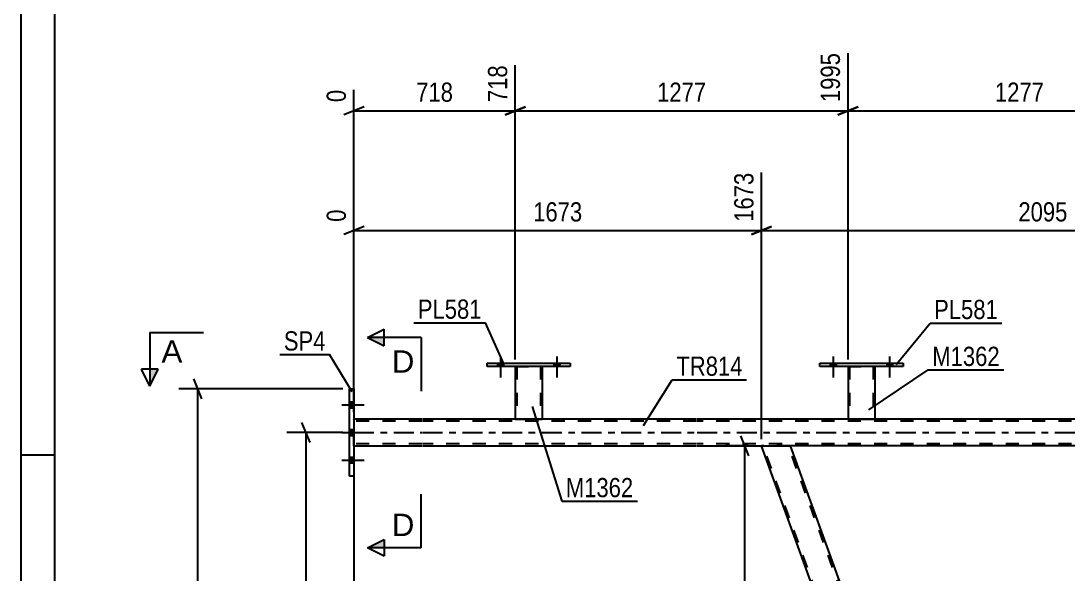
# Model space of a CAD drawing. Header units: millimetres. Extents: x 0 to 841, y 0 to 594.
# Drawn here: x 0 to 155.9, y 429.3 to 511.7 of the extents above; entities that cross this region are included whole.
import ezdxf

# ---------------------------------------------------------------- set-up
doc = ezdxf.new("R2010")
doc.units = ezdxf.units.MM
doc.linetypes.add('DXK_LINE_DOT2', pattern=[3.9198, 1.9599, -1.9599])
doc.linetypes.add('DXK_LINE_DOT3', pattern=[5.9187, 2.979, -0.9799, 0.9799, -0.9799])
doc.styles.add('Arial', font='ARIAL.TTF', dxfattribs={"height": 0.2})
doc.styles.add('Arial Narrow', font='ARIALN.TTF', dxfattribs={"height": 0.2})

# ---------------------------------------------------------------- blocks, each defined once
blk = doc.blocks.new('Unknown-272366259-1135')
at = {"color": 5, "linetype": 'Continuous'}
for p, q in [((0, 594), (0, 0)), ((5, 589), (5, 5)), ((5, 447), (0, 447))]:
    blk.add_line(p, q, dxfattribs=at)
blk = doc.blocks.new('Part-272366259-6733 - 3671')
at = {"color": 2, "linetype": 'Continuous'}
for p, q in [((73.61, 460.24), (73.61, 452.4)), ((77.61, 460.24), (77.61, 452.4)), ((73.61, 452.4), (77.61, 452.4))]:
    blk.add_line(p, q, dxfattribs=at)
at = {"color": 7, "linetype": 'DXK_LINE_DOT2'}
for p, q in [((73.61, 460.24), (77.61, 460.24)), ((73.61, 460.24), (73.61, 460.24)), ((73.61, 460.24), (73.61, 460.24)), ((73.85, 460.24), (73.85, 452.4)), ((77.37, 460.24), (77.37, 452.4)), ((77.61, 460.24), (77.61, 460.24)), ((77.61, 460.24), (77.61, 460.24)), ((77.35, 452.4), (77.31, 452.4)), ((77.31, 452.4), (77.35, 452.4)), ((77.37, 452.4), (77.35, 452.4)), ((77.35, 452.4), (77.37, 452.4))]:
    blk.add_line(p, q, dxfattribs=at)
blk = doc.blocks.new('Part-272366259-3898 - 3671')
at = {"color": 2, "linetype": 'Continuous'}
for p, q in [((59.71, 452.4), (49.59, 452.4)), ((100.58, 452.4), (59.81, 452.4)), ((758.1, 452.4), (100.68, 452.4)), ((49.59, 448.4), (59.71, 448.4)), ((59.81, 448.4), (100.58, 448.4)), ((100.68, 448.4), (110.28, 448.4)), ((194.1, 448.4), (114.54, 448.4))]:
    blk.add_line(p, q, dxfattribs=at)
at = {"color": 7, "linetype": 'DXK_LINE_DOT2'}
for p, q in [((49.59, 448.4), (49.59, 452.4)), ((59.71, 452.08), (49.59, 452.08)), ((100.58, 452.08), (59.81, 452.08)), ((764.02, 452.08), (100.68, 452.08)), ((59.71, 448.72), (49.59, 448.72)), ((100.58, 448.72), (59.81, 448.72)), ((764.02, 448.72), (100.68, 448.72)), ((114.54, 448.4), (110.28, 448.4))]:
    blk.add_line(p, q, dxfattribs=at)
at = {"color": 7, "linetype": 'DXK_LINE_DOT3'}
for p, q in [((49.59, 450.4), (59.71, 450.4)), ((59.81, 450.4), (100.58, 450.4)), ((100.68, 450.4), (764.02, 450.4))]:
    blk.add_line(p, q, dxfattribs=at)
blk = doc.blocks.new('Part-272366259-3727 - 3671')
at = {"color": 2, "linetype": 'Continuous'}
for p, q in [((154.4, 327.18), (110.28, 448.4)), ((110.28, 448.4), (114.54, 448.4)), ((114.54, 448.4), (157.39, 330.65))]:
    blk.add_line(p, q, dxfattribs=at)
at = {"color": 7, "linetype": 'DXK_LINE_DOT2'}
for p, q in [((154.66, 327.18), (110.54, 448.4)), ((158.4, 327.18), (114.28, 448.4)), ((158.66, 327.18), (157.39, 330.65)), ((158.66, 327.18), (154.4, 327.18))]:
    blk.add_line(p, q, dxfattribs=at)
blk = doc.blocks.new('Bolt-272366259-6762 - 3671')
at = {"linetype": 'Continuous'}
for points in [[(120.52, 460.24), (121.4, 460.24), (121.4, 460.72), (120.52, 460.72)], [(128.92, 460.24), (129.8, 460.24), (129.8, 460.72), (128.92, 460.72)]]:
    blk.add_hatch(color=1, dxfattribs=at).paths.add_polyline_path(points)
at = {"color": 1, "linetype": 'Continuous'}
for p, q in [((120.96, 461.72), (120.96, 458.6)), ((129.36, 461.72), (129.36, 458.6)), ((120.52, 460.72), (120.52, 460.24)), ((121.4, 460.72), (121.4, 460.24)), ((128.92, 460.72), (128.92, 460.24)), ((129.8, 460.72), (129.8, 460.24))]:
    blk.add_line(p, q, dxfattribs=at)
blk = doc.blocks.new('Part-272366259-3738 - 3671')
at = {"color": 2, "linetype": 'Continuous'}
for p, q in [((48.95, 456.9), (49.59, 456.9)), ((48.95, 443.9), (48.95, 456.9)), ((49.59, 456.9), (49.59, 443.9)), ((49.59, 443.9), (48.95, 443.9))]:
    blk.add_line(p, q, dxfattribs=at)
blk = doc.blocks.new('Bolt-272366259-3834 - 3671')
at = {"linetype": 'Continuous'}
for points in [[(49.59, 454.06), (49.59, 454.94), (48.95, 454.94), (48.95, 454.06)], [(49.59, 454.06), (49.59, 454.94), (48.95, 454.94), (48.95, 454.06)], [(49.59, 454.06), (49.59, 454.94), (48.95, 454.94), (48.95, 454.06)], [(49.59, 449.96), (49.59, 450.84), (48.95, 450.84), (48.95, 449.96)], [(49.59, 449.96), (49.59, 450.84), (48.95, 450.84), (48.95, 449.96)], [(49.59, 445.86), (49.59, 446.74), (48.95, 446.74), (48.95, 445.86)], [(49.59, 445.86), (49.59, 446.74), (48.95, 446.74), (48.95, 445.86)], [(49.59, 445.86), (49.59, 446.74), (48.95, 446.74), (48.95, 445.86)]]:
    blk.add_hatch(color=1, dxfattribs=at).paths.add_polyline_path(points)
at = {"color": 1, "linetype": 'Continuous'}
for p, q in [((47.79, 454.5), (51.11, 454.5)), ((47.79, 454.5), (51.11, 454.5)), ((47.79, 454.5), (51.11, 454.5)), ((48.95, 454.94), (49.59, 454.94)), ((48.95, 454.94), (49.59, 454.94)), ((48.95, 454.94), (49.59, 454.94)), ((48.95, 454.06), (49.59, 454.06)), ((48.95, 454.06), (49.59, 454.06)), ((48.95, 454.06), (49.59, 454.06)), ((48.95, 450.84), (49.59, 450.84)), ((48.95, 450.84), (49.59, 450.84)), ((47.79, 450.4), (51.11, 450.4)), ((47.79, 450.4), (51.11, 450.4)), ((48.95, 449.96), (49.59, 449.96)), ((48.95, 449.96), (49.59, 449.96)), ((47.79, 446.3), (51.11, 446.3)), ((47.79, 446.3), (51.11, 446.3)), ((47.79, 446.3), (51.11, 446.3)), ((48.95, 446.74), (49.59, 446.74)), ((48.95, 446.74), (49.59, 446.74)), ((48.95, 446.74), (49.59, 446.74)), ((48.95, 445.86), (49.59, 445.86)), ((48.95, 445.86), (49.59, 445.86)), ((48.95, 445.86), (49.59, 445.86))]:
    blk.add_line(p, q, dxfattribs=at)
blk = doc.blocks.new('Bolt-272366259-6764 - 3671')
at = {"linetype": 'Continuous'}
for points in [[(70.97, 460.24), (71.85, 460.24), (71.85, 460.72), (70.97, 460.72)], [(79.37, 460.24), (80.25, 460.24), (80.25, 460.72), (79.37, 460.72)]]:
    blk.add_hatch(color=1, dxfattribs=at).paths.add_polyline_path(points)
at = {"color": 1, "linetype": 'Continuous'}
for p, q in [((71.41, 461.72), (71.41, 458.6)), ((79.81, 461.72), (79.81, 458.6)), ((70.97, 460.72), (70.97, 460.24)), ((71.85, 460.72), (71.85, 460.24)), ((79.37, 460.72), (79.37, 460.24)), ((80.25, 460.72), (80.25, 460.24))]:
    blk.add_line(p, q, dxfattribs=at)
blk = doc.blocks.new('Part-272366259-6731 - 3671')
at = {"color": 2, "linetype": 'Continuous'}
for p, q in [((123.16, 460.24), (123.16, 452.4)), ((127.16, 460.24), (127.16, 452.4)), ((123.16, 452.4), (127.16, 452.4))]:
    blk.add_line(p, q, dxfattribs=at)
at = {"color": 7, "linetype": 'DXK_LINE_DOT2'}
for p, q in [((123.16, 460.24), (127.16, 460.24)), ((123.16, 460.24), (123.16, 460.24)), ((123.16, 460.24), (123.16, 460.24)), ((123.4, 460.24), (123.4, 452.4)), ((126.92, 460.24), (126.92, 452.4)), ((127.16, 460.24), (127.16, 460.24)), ((127.16, 460.24), (127.16, 460.24)), ((126.9, 452.4), (126.86, 452.4)), ((126.86, 452.4), (126.9, 452.4)), ((126.92, 452.4), (126.9, 452.4)), ((126.9, 452.4), (126.92, 452.4))]:
    blk.add_line(p, q, dxfattribs=at)
blk = doc.blocks.new('Part-272366259-6732 - 3671')
at = {"color": 2, "linetype": 'Continuous'}
for p, q in [((118.96, 460.24), (118.96, 460.72)), ((118.96, 460.72), (131.36, 460.72)), ((131.36, 460.24), (118.96, 460.24)), ((131.36, 460.72), (131.36, 460.24))]:
    blk.add_line(p, q, dxfattribs=at)
blk = doc.blocks.new('Part-272366259-6734 - 3671')
at = {"color": 2, "linetype": 'Continuous'}
for p, q in [((69.41, 460.24), (69.41, 460.72)), ((69.41, 460.72), (81.81, 460.72)), ((81.81, 460.24), (69.41, 460.24)), ((81.81, 460.72), (81.81, 460.24))]:
    blk.add_line(p, q, dxfattribs=at)
blk = doc.blocks.new('Bolt-272366259-6761 - 3671')
at = {"linetype": 'Continuous'}
for points in [[(120.52, 460.24), (121.4, 460.24), (121.4, 460.72), (120.52, 460.72)], [(128.92, 460.24), (129.8, 460.24), (129.8, 460.72), (128.92, 460.72)]]:
    blk.add_hatch(color=1, dxfattribs=at).paths.add_polyline_path(points)
at = {"color": 1, "linetype": 'Continuous'}
for p, q in [((120.96, 461.72), (120.96, 458.6)), ((129.36, 461.72), (129.36, 458.6)), ((120.52, 460.72), (120.52, 460.24)), ((121.4, 460.72), (121.4, 460.24)), ((128.92, 460.72), (128.92, 460.24)), ((129.8, 460.72), (129.8, 460.24))]:
    blk.add_line(p, q, dxfattribs=at)
blk = doc.blocks.new('Bolt-272366259-6763 - 3671')
at = {"linetype": 'Continuous'}
for points in [[(70.97, 460.24), (71.85, 460.24), (71.85, 460.72), (70.97, 460.72)], [(79.37, 460.24), (80.25, 460.24), (80.25, 460.72), (79.37, 460.72)]]:
    blk.add_hatch(color=1, dxfattribs=at).paths.add_polyline_path(points)
at = {"color": 1, "linetype": 'Continuous'}
for p, q in [((71.41, 461.72), (71.41, 458.6)), ((79.81, 461.72), (79.81, 458.6)), ((70.97, 460.72), (70.97, 460.24)), ((71.85, 460.72), (71.85, 460.24)), ((79.37, 460.72), (79.37, 460.24)), ((80.25, 460.72), (80.25, 460.24))]:
    blk.add_line(p, q, dxfattribs=at)
blk = doc.blocks.new('StraightDimension-272366259-4188 - 3671')
at = {"color": 7, "linetype": 'Continuous'}
for p, q in [((108.4, 446.9), (107.2, 449.9)), ((108.31, 448.4), (104.95, 448.4)), ((107.8, 327.18), (107.8, 448.4)), ((107.2, 328.68), (108.4, 325.68)), ((141.92, 327.18), (104.95, 327.18))]:
    blk.add_line(p, q, dxfattribs=at)
at = {"color": 0}
blk.add_wipeout([(107.05, 392.05), (102.85, 392.05), (102.85, 383.53), (107.05, 383.53)], dxfattribs=at)
at = {"color": 3, "style": 'Arial Narrow'}
blk.add_text('3030', height=2.863, rotation=90.0002, dxfattribs=at).set_placement((106.45, 384.13))
blk = doc.blocks.new('StraightDimension-272366259-4623 - 3671')
at = {"color": 7, "linetype": 'Continuous'}
for p, q in [((110.28, 449.4), (110.28, 489.08)), ((194.1, 449.4), (194.1, 489.08)), ((111.78, 481.06), (108.78, 479.86)), ((110.28, 480.46), (194.1, 480.46)), ((192.6, 479.86), (195.6, 481.06))]:
    blk.add_line(p, q, dxfattribs=at)
at = {"color": 0, "linetype": 'Continuous'}
blk.add_wipeout([(193.5, 489.68), (189.3, 489.68), (189.3, 481.16), (193.5, 481.16)], dxfattribs=at)
at = {"color": 0}
blk.add_wipeout([(156.44, 481.21), (156.44, 485.41), (147.93, 485.41), (147.93, 481.21)], dxfattribs=at)
at = {"color": 3, "linetype": 'Continuous', "style": 'Arial Narrow'}
blk.add_text('3769', height=2.863, rotation=90.0002, dxfattribs=at).set_placement((192.9, 481.76))
at = {"color": 3, "style": 'Arial Narrow'}
blk.add_text('2095', height=2.863, dxfattribs=at).set_placement((148.53, 481.81))
blk = doc.blocks.new('StraightDimension-272366259-3926 - 3671')
at = {"color": 7, "linetype": 'Continuous'}
for p, q in [((47.95, 456.9), (23.51, 456.9)), ((26.96, 455.4), (25.76, 458.4)), ((26.36, 316.8), (26.36, 456.9))]:
    blk.add_line(p, q, dxfattribs=at)
blk = doc.blocks.new('StraightDimension-272366259-4177 - 3671')
at = {"color": 7, "linetype": 'Continuous'}
for p, q in [((49.59, 447.4), (49.59, 391.54)), ((90.46, 328.18), (90.46, 396.79)), ((51.09, 394.54), (48.09, 393.34)), ((88.96, 393.34), (91.96, 394.54)), ((49.59, 393.94), (90.46, 393.94))]:
    blk.add_line(p, q, dxfattribs=at)
at = {"color": 0}
blk.add_wipeout([(74.28, 394.69), (74.28, 398.89), (65.77, 398.89), (65.77, 394.69)], dxfattribs=at)
at = {"color": 3, "style": 'Arial Narrow'}
blk.add_text('1139', height=2.863, dxfattribs=at).set_placement((66.37, 395.29))
blk = doc.blocks.new('StraightDimension-272366259-4587 - 3671')
at = {"color": 7, "linetype": 'Continuous'}
for p, q in [((43.05, 448.9), (41.85, 451.9)), ((47.95, 450.4), (39.6, 450.4)), ((42.45, 324.54), (42.45, 450.4)), ((41.85, 326.04), (43.05, 323.04)), ((88.82, 324.54), (39.6, 324.54))]:
    blk.add_line(p, q, dxfattribs=at)
at = {"color": 0}
blk.add_wipeout([(41.7, 391.73), (37.5, 391.73), (37.5, 383.21), (41.7, 383.21)], dxfattribs=at)
at = {"color": 3, "style": 'Arial Narrow'}
blk.add_text('3146', height=2.863, rotation=90.0002, dxfattribs=at).set_placement((41.1, 383.81))
blk = doc.blocks.new('StraightDimension-272366259-4613 - 3671')
at = {"color": 7, "linetype": 'Continuous'}
for p, q in [((110.28, 449.4), (110.28, 489.08)), ((49.59, 453.4), (49.59, 483.59)), ((51.09, 481.06), (48.09, 479.86)), ((49.59, 480.46), (110.28, 480.46)), ((108.78, 479.86), (111.78, 481.06))]:
    blk.add_line(p, q, dxfattribs=at)
at = {"color": 0, "linetype": 'Continuous'}
for points in [[(109.68, 489.68), (105.48, 489.68), (105.48, 481.16), (109.68, 481.16)], [(48.99, 484.19), (44.79, 484.19), (44.79, 481.16), (48.99, 481.16)]]:
    blk.add_wipeout(points, dxfattribs=at)
at = {"color": 0}
blk.add_wipeout([(84.19, 481.21), (84.19, 485.41), (75.68, 485.41), (75.68, 481.21)], dxfattribs=at)
at = {"color": 3, "linetype": 'Continuous', "style": 'Arial Narrow'}
for s, height, p in [('1673', 2.863, (109.08, 481.76)), ('0', 2.86, (48.39, 481.76))]:
    blk.add_text(s, height=height, rotation=90.0002, dxfattribs=at).set_placement(p)
at = {"color": 3, "style": 'Arial Narrow'}
blk.add_text('1673', height=2.863, dxfattribs=at).set_placement((76.28, 481.81))
blk = doc.blocks.new('StraightDimension-272366259-18123 - 3671')
at = {"color": 7, "linetype": 'Continuous'}
for p, q in [((123.16, 461.24), (123.16, 506.89)), ((174.24, 461.24), (174.24, 506.89)), ((124.66, 498.88), (121.66, 497.68)), ((123.16, 498.28), (174.24, 498.28)), ((172.74, 497.68), (175.74, 498.88))]:
    blk.add_line(p, q, dxfattribs=at)
at = {"color": 0, "linetype": 'Continuous'}
blk.add_wipeout([(173.64, 507.49), (169.44, 507.49), (169.44, 498.98), (173.64, 498.98)], dxfattribs=at)
at = {"color": 0}
blk.add_wipeout([(152.96, 499.03), (152.96, 503.23), (144.44, 503.23), (144.44, 499.03)], dxfattribs=at)
at = {"color": 3, "linetype": 'Continuous', "style": 'Arial Narrow'}
blk.add_text('3272', height=2.863, rotation=90.0002, dxfattribs=at).set_placement((173.04, 499.58))
at = {"color": 3, "style": 'Arial Narrow'}
blk.add_text('1277', height=2.863, dxfattribs=at).set_placement((145.04, 499.63))
blk = doc.blocks.new('StraightDimension-272366259-18124 - 3671')
at = {"color": 7, "linetype": 'Continuous'}
for p, q in [((123.16, 461.24), (123.16, 506.89)), ((73.61, 461.24), (73.61, 505.06)), ((75.11, 498.88), (72.11, 497.68)), ((73.61, 498.28), (123.16, 498.28)), ((121.66, 497.68), (124.66, 498.88))]:
    blk.add_line(p, q, dxfattribs=at)
at = {"color": 0, "linetype": 'Continuous'}
blk.add_wipeout([(122.56, 507.49), (118.36, 507.49), (118.36, 498.98), (122.56, 498.98)], dxfattribs=at)
at = {"color": 0}
blk.add_wipeout([(102.64, 499.03), (102.64, 503.23), (94.13, 503.23), (94.13, 499.03)], dxfattribs=at)
at = {"color": 3, "linetype": 'Continuous', "style": 'Arial Narrow'}
blk.add_text('1995', height=2.863, rotation=90.0002, dxfattribs=at).set_placement((121.96, 499.58))
at = {"color": 3, "style": 'Arial Narrow'}
blk.add_text('1277', height=2.863, dxfattribs=at).set_placement((94.73, 499.63))
blk = doc.blocks.new('StraightDimension-272366259-18125 - 3671')
at = {"color": 7, "linetype": 'Continuous'}
for p, q in [((73.61, 461.24), (73.61, 505.06)), ((49.59, 453.4), (49.59, 501.41)), ((51.09, 498.88), (48.09, 497.68)), ((49.59, 498.28), (73.61, 498.28)), ((72.11, 497.68), (75.11, 498.88))]:
    blk.add_line(p, q, dxfattribs=at)
at = {"color": 0, "linetype": 'Continuous'}
for points in [[(73.01, 505.66), (68.81, 505.66), (68.81, 498.98), (73.01, 498.98)], [(48.99, 502.01), (44.79, 502.01), (44.79, 498.98), (48.99, 498.98)]]:
    blk.add_wipeout(points, dxfattribs=at)
at = {"color": 0}
blk.add_wipeout([(64.94, 499.03), (64.94, 503.23), (58.26, 503.23), (58.26, 499.03)], dxfattribs=at)
at = {"color": 3, "linetype": 'Continuous', "style": 'Arial Narrow'}
for s, height, p in [('718', 2.863, (72.41, 499.58)), ('0', 2.86, (48.39, 499.58))]:
    blk.add_text(s, height=height, rotation=90.0002, dxfattribs=at).set_placement(p)
at = {"color": 3, "style": 'Arial Narrow'}
blk.add_text('718', height=2.863, dxfattribs=at).set_placement((58.86, 499.63))
blk = doc.blocks.new('Mark-272366259-3734 - 3671')
at = {"color": 0}
blk.add_wipeout([(45.36, 462.6), (45.36, 465.6), (39.15, 465.6), (39.15, 462.6)], dxfattribs=at)
blk.add_wipeout([(45.36, 462.6), (45.36, 465.6), (39.15, 465.6), (39.15, 462.6)], dxfattribs=at)
at = {"color": 30, "linetype": 'Continuous'}
for p in [(38.55, 462), (49.31, 456.46)]:
    blk.add_line(p, (45.96, 462), dxfattribs=at)
at = {"color": 3, "style": 'Arial Narrow'}
blk.add_text('SP4', height=2.863, dxfattribs=at).set_placement((39.15, 462.6))
blk = doc.blocks.new('Mark-272366259-3894 - 3671')
at = {"color": 0}
blk.add_wipeout([(107.46, 458.84), (107.46, 461.84), (97.6, 461.84), (97.6, 458.84)], dxfattribs=at)
blk.add_wipeout([(107.46, 458.84), (107.46, 461.84), (97.6, 461.84), (97.6, 458.84)], dxfattribs=at)
at = {"color": 30, "linetype": 'Continuous'}
for p, q in [((92.69, 451.42), (97, 458.24)), ((97, 458.24), (108.06, 458.24))]:
    blk.add_line(p, q, dxfattribs=at)
at = {"color": 3, "style": 'Arial Narrow'}
blk.add_text('TR814', height=2.863, dxfattribs=at).set_placement((97.6, 458.84))
blk = doc.blocks.new('SectionMark-272366259-5015 - 3671')
at = {"linetype": 'Continuous'}
for points in [[(54.09, 464.54), (54.09, 463.29), (51.59, 464.54)], [(54.09, 434.47), (54.09, 433.22), (51.59, 433.22)]]:
    blk.add_hatch(color=6, dxfattribs=at).paths.add_polyline_path(points)
at = {"color": 6, "linetype": 'Continuous'}
for p, q in [((51.59, 464.54), (54.09, 465.79)), ((54.09, 463.29), (54.09, 465.79)), ((59.59, 464.54), (51.59, 464.54)), ((51.59, 464.54), (54.09, 463.29)), ((59.59, 464.54), (59.59, 456.54)), ((59.59, 433.22), (59.59, 441.22)), ((51.59, 433.22), (54.09, 434.47)), ((54.09, 434.47), (54.09, 431.97)), ((59.59, 433.22), (51.59, 433.22)), ((54.09, 431.97), (51.59, 433.22))]:
    blk.add_line(p, q, dxfattribs=at)
at = {"color": 0, "linetype": 'Continuous'}
for points in [[(58.59, 459.29), (58.59, 462.79), (55.22, 462.79), (55.22, 459.29)], [(58.59, 434.97), (58.59, 438.47), (55.22, 438.47), (55.22, 434.97)]]:
    blk.add_wipeout(points, dxfattribs=at)
at = {"color": 3, "linetype": 'Continuous', "style": 'Arial'}
for p in [(55.22, 459.29), (55.22, 434.97)]:
    blk.add_text('D', height=3.34, dxfattribs=at).set_placement(p)
blk = doc.blocks.new('SectionMark-272366259-5021 - 3671')
at = {"linetype": 'Continuous'}
blk.add_hatch(color=6, dxfattribs=at).paths.add_polyline_path([(19.18, 459.8), (20.43, 459.8), (19.18, 457.3)])
at = {"color": 6, "linetype": 'Continuous'}
for p, q in [((19.18, 465.3), (27.18, 465.3)), ((19.18, 465.3), (19.18, 457.3)), ((19.18, 457.3), (17.93, 459.8)), ((20.43, 459.8), (17.93, 459.8)), ((19.18, 457.3), (20.43, 459.8))]:
    blk.add_line(p, q, dxfattribs=at)
at = {"color": 0, "linetype": 'Continuous'}
blk.add_wipeout([(24.04, 460.8), (24.04, 464.3), (20.93, 464.3), (20.93, 460.8)], dxfattribs=at)
at = {"color": 3, "linetype": 'Continuous', "style": 'Arial'}
blk.add_text('A', height=3.34, dxfattribs=at).set_placement((20.93, 460.8))
blk = doc.blocks.new('Mark-272366259-15848 - 3671')
at = {"color": 0}
blk.add_wipeout([(145.76, 460.3), (145.76, 463.3), (135.71, 463.3), (135.71, 460.3)], dxfattribs=at)
blk.add_wipeout([(145.76, 460.3), (145.76, 463.3), (135.71, 463.3), (135.71, 460.3)], dxfattribs=at)
at = {"color": 30, "linetype": 'Continuous'}
for p, q in [((126.24, 453.76), (135.11, 459.7)), ((135.11, 459.7), (146.36, 459.7))]:
    blk.add_line(p, q, dxfattribs=at)
at = {"color": 3, "style": 'Arial Narrow'}
blk.add_text('M1362', height=2.863, dxfattribs=at).set_placement((135.71, 460.3))
blk = doc.blocks.new('Mark-272366259-15851 - 3671')
at = {"color": 0}
blk.add_wipeout([(145.49, 467.28), (145.49, 470.28), (135.98, 470.28), (135.98, 467.28)], dxfattribs=at)
blk.add_wipeout([(145.49, 467.28), (145.49, 470.28), (135.98, 470.28), (135.98, 467.28)], dxfattribs=at)
at = {"color": 30, "linetype": 'Continuous'}
for p, q in [((130.31, 460.51), (135.38, 466.68)), ((135.38, 466.68), (146.09, 466.68))]:
    blk.add_line(p, q, dxfattribs=at)
at = {"color": 3, "style": 'Arial Narrow'}
blk.add_text('PL581', height=2.863, dxfattribs=at).set_placement((135.98, 467.28))
blk = doc.blocks.new('Mark-272366259-15854 - 3671')
at = {"color": 0}
blk.add_wipeout([(91.19, 440.76), (91.19, 443.76), (81.14, 443.76), (81.14, 440.76)], dxfattribs=at)
blk.add_wipeout([(91.19, 440.76), (91.19, 443.76), (81.14, 443.76), (81.14, 440.76)], dxfattribs=at)
at = {"color": 30, "linetype": 'Continuous'}
for p, q in [((76.11, 454.27), (80.54, 440.16)), ((80.54, 440.16), (91.79, 440.16))]:
    blk.add_line(p, q, dxfattribs=at)
at = {"color": 3, "style": 'Arial Narrow'}
blk.add_text('M1362', height=2.863, dxfattribs=at).set_placement((81.14, 440.76))
blk = doc.blocks.new('Mark-272366259-15857 - 3671')
at = {"color": 0}
blk.add_wipeout([(68.6, 467.33), (68.6, 470.33), (59.1, 470.33), (59.1, 467.33)], dxfattribs=at)
blk.add_wipeout([(68.6, 467.33), (68.6, 470.33), (59.1, 470.33), (59.1, 467.33)], dxfattribs=at)
at = {"color": 30, "linetype": 'Continuous'}
for p in [(58.5, 466.73), (71.9, 460.61)]:
    blk.add_line(p, (69.2, 466.73), dxfattribs=at)
at = {"color": 3, "style": 'Arial Narrow'}
blk.add_text('PL581', height=2.863, dxfattribs=at).set_placement((59.1, 467.33))

msp = doc.modelspace()

# ---------------------------------------------------------------- block references
for name in ['Unknown-272366259-1135', 'Bolt-272366259-6764 - 3671', 'Bolt-272366259-6763 - 3671', 'Bolt-272366259-6762 - 3671', 'Bolt-272366259-6761 - 3671', 'Part-272366259-6734 - 3671', 'Part-272366259-6733 - 3671', 'Part-272366259-6732 - 3671', 'Part-272366259-6731 - 3671', 'Part-272366259-3738 - 3671', 'Bolt-272366259-3834 - 3671', 'Part-272366259-3898 - 3671', 'Part-272366259-3727 - 3671']:
    msp.add_blockref(name, (0, 0))

# ---------------------------------------------------------------- next in the draw order: block references
msp.add_blockref('StraightDimension-272366259-4188 - 3671', (0, 0))

# ---------------------------------------------------------------- next in the draw order: block references
msp.add_blockref('StraightDimension-272366259-4623 - 3671', (0, 0))

# ---------------------------------------------------------------- next in the draw order: block references
for name in ['StraightDimension-272366259-18123 - 3671', 'StraightDimension-272366259-3926 - 3671']:
    msp.add_blockref(name, (0, 0))

# ---------------------------------------------------------------- next in the draw order: block references
msp.add_blockref('StraightDimension-272366259-4177 - 3671', (0, 0))

# ---------------------------------------------------------------- next in the draw order: block references
msp.add_blockref('StraightDimension-272366259-4587 - 3671', (0, 0))

# ---------------------------------------------------------------- next in the draw order: block references
msp.add_blockref('StraightDimension-272366259-4613 - 3671', (0, 0))

# ---------------------------------------------------------------- next in the draw order: block references
for name in ['StraightDimension-272366259-18124 - 3671', 'Mark-272366259-15854 - 3671']:
    msp.add_blockref(name, (0, 0))

# ---------------------------------------------------------------- next in the draw order: block references
for name in ['StraightDimension-272366259-18125 - 3671', 'Mark-272366259-3894 - 3671']:
    msp.add_blockref(name, (0, 0))

# ---------------------------------------------------------------- next in the draw order: block references
for name in ['Mark-272366259-3734 - 3671', 'SectionMark-272366259-5015 - 3671']:
    msp.add_blockref(name, (0, 0))

# ---------------------------------------------------------------- next in the draw order: block references
msp.add_blockref('SectionMark-272366259-5021 - 3671', (0, 0))

# ---------------------------------------------------------------- next in the draw order: block references
for name in ['Mark-272366259-15857 - 3671', 'Mark-272366259-15848 - 3671']:
    msp.add_blockref(name, (0, 0))

# ---------------------------------------------------------------- next in the draw order: block references
msp.add_blockref('Mark-272366259-15851 - 3671', (0, 0))

doc.saveas('drawing.dxf')
